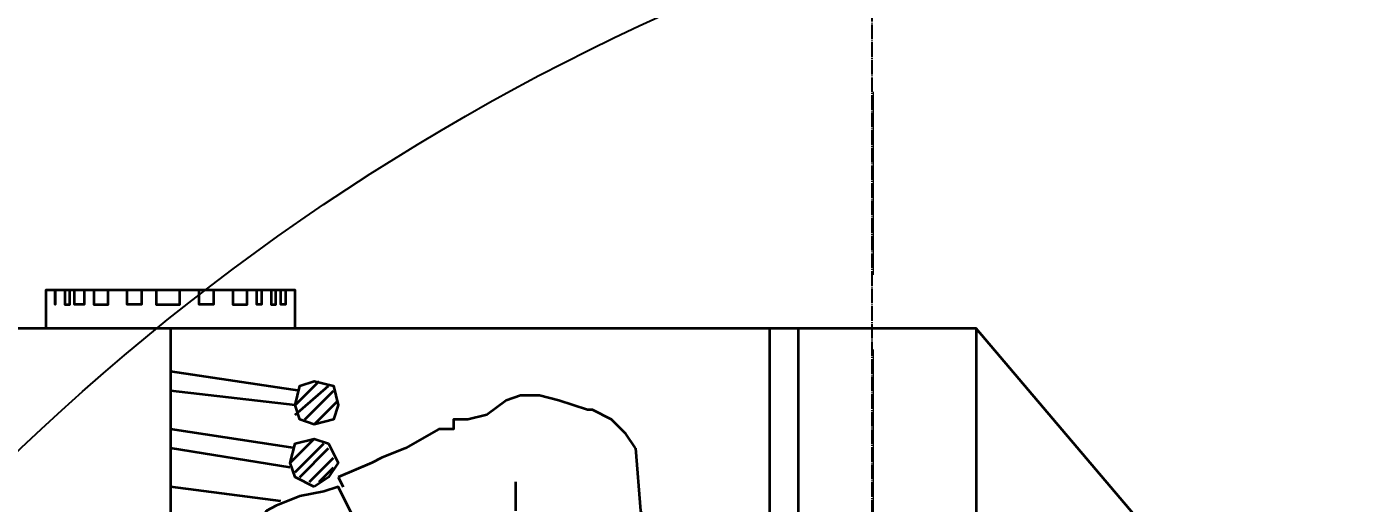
# Model space of a CAD drawing. Header units: millimetres. Extents: x -383313 to -161684, y -117025 to 99224.
# Drawn here: x -346667 to -344857, y -3527 to -2877 of the extents above; entities that cross this region are included whole.
import ezdxf

# ---------------------------------------------------------------- set-up
doc = ezdxf.new("R2010")
doc.units = ezdxf.units.MM
doc.header["$MEASUREMENT"] = 0
doc.linetypes.add('PS-GOST2.303 5', pattern=[24, 20, -1.5, 1, -1.5])
doc.layers.get('Defpoints').update_dxf_attribs({"color": 31})
for name, color, linetype in [('001__КОНСТРУКТИВ__размеры внутр.', 7, 'Continuous'), ('layer 1', 7, 'Continuous'), ('PDF_Geometry', 7, 'Continuous'), ('PS_Оси', 5, 'PS-GOST2.303 5'), ('Робот', 30, 'Continuous')]:
    doc.layers.add(name, color=color, linetype=linetype)
doc.styles.add('PSTUDIO', font='arial.ttf')
doc.dimstyles.new('PS_TICK', dxfattribs={"dimscale": 100, "dimtxt": 2.5, "dimasz": 1, "dimexe": 2, "dimexo": 2, "dimgap": 1, "dimtad": 1, "dimdec": 0, "dimzin": 0, "dimdsep": 46, "dimtxsty": 'PSTUDIO', "dimblk": 'ARCHTICK', "dimcen": 2, "dimdle": 1.5, "dimse1": 1, "dimse2": 1, "dimadec": 0, "dimazin": 0, "dimtfac": 1, "dimtdec": 0, "dimtix": 1, "dimtmove": 1, "dimatfit": 3, "dimldrblk": 'ARCHTICK', "dimfxl": 1, "dimtolj": 1, "dimtzin": 0, "dimarcsym": 0})
doc.dimstyles.get("Standard").update_dxf_attribs({"dimtxt": 0.18, "dimasz": 0.18, "dimexe": 0.18, "dimexo": 0.0625, "dimgap": 0.09, "dimtad": 0, "dimtih": 1, "dimtoh": 1, "dimdec": 4, "dimzin": 0, "dimdsep": 46, "dimtxsty": 'Standard', "dimcen": 0.09, "dimadec": 0, "dimazin": 0, "dimtfac": 1, "dimtdec": 4, "dimtofl": 0, "dimtmove": 0, "dimatfit": 3, "dimfxl": 1, "dimtolj": 1, "dimtzin": 0, "dimarcsym": 0})

# ---------------------------------------------------------------- blocks, each defined once
blk = doc.blocks.new('_ArchTick')
at = {"color": 0, "linetype": 'ByBlock', "const_width": 0.15}
blk.add_lwpolyline([(-0.5, -0.5), (0.5, 0.5)], dxfattribs=at)
blk = doc.blocks.new('*D267')
at = {"layer": '001__КОНСТРУКТИВ__размеры внутр.', "color": 0, "lineweight": -2, "ltscale": 100, "transparency": 16777216}
for p, q in [((-349188.4, -1822.5), (-349188.4, -4257.7)), ((-344174, -2819.4), (-344174, -4257.7)), ((-349338.4, -4057.7), (-344024, -4057.7))]:
    blk.add_line(p, q, dxfattribs=at)
at = {"layer": 'Defpoints', "color": 0, "ltscale": 100, "transparency": 16777216}
for p in [(-349188.4, -1622.5), (-344174, -2619.4), (-344174, -4057.7)]:
    blk.add_point(p, dxfattribs=at)
at = {"layer": '001__КОНСТРУКТИВ__размеры внутр.', "color": 0, "lineweight": -2, "ltscale": 100, "transparency": 16777216, "xscale": 100, "yscale": 100, "zscale": 100, "rotation": 180}
blk.add_blockref('_ArchTick', (-349188.4, -4057.7), dxfattribs=at)
at = {"layer": '001__КОНСТРУКТИВ__размеры внутр.', "color": 0, "lineweight": -2, "ltscale": 100, "transparency": 16777216, "xscale": 100, "yscale": 100, "zscale": 100}
blk.add_blockref('_ArchTick', (-344174, -4057.7), dxfattribs=at)
at = {"layer": '001__КОНСТРУКТИВ__размеры внутр.', "color": 0, "ltscale": 100, "transparency": 16777216, "insert": (-346681.2, -3830.1), "char_height": 250, "attachment_point": 5, "style": 'PSTUDIO'}
blk.add_mtext('\\A1;5014', dxfattribs=at)
blk = doc.blocks.new('A$C57BD607D')
at = {"layer": 'layer 1', "color": 5, "lineweight": 35}
for points, knots in [([(352.9, 3091.5), (352.9, 3091.5), (52.3, 2836.6), (52.3, 2836.6), (52.3, 2836.6), (52.3, 2836.6), (1156.9, 2836.6), (1156.9, 2836.6)], [0, 0, 0, 0, 0.5, 0.5, 0.5, 0.5, 1, 1, 1, 1]), ([(215.7, 2372.5), (215.7, 2372.5), (300.7, 2379.1), (300.7, 2379.1), (300.7, 2379.1), (300.7, 2379.1), (366, 2405.2), (366, 2405.2)], [0, 0, 0, 0, 0.5, 0.5, 0.5, 0.5, 1, 1, 1, 1]), ([(196.1, 2359.5), (196.1, 2359.5), (176.5, 2339.9), (176.5, 2339.9), (176.5, 2339.9), (176.5, 2339.9), (163.4, 2313.7), (163.4, 2313.7), (163.4, 2313.7), (163.4, 2313.7), (163.4, 2307.2), (163.4, 2307.2)], [0, 0, 0, 0, 0.333333, 0.333333, 0.333333, 0.333333, 0.666667, 0.666667, 0.666667, 0.666667, 1, 1, 1, 1]), ([(163.4, 2307.2), (163.4, 2307.2), (150.3, 2268), (150.3, 2268), (150.3, 2268), (150.3, 2268), (143.8, 2241.8), (143.8, 2241.8), (143.8, 2241.8), (143.8, 2241.8), (143.8, 2215.7), (143.8, 2215.7), (143.8, 2215.7), (143.8, 2215.7), (150.3, 2196.1), (150.3, 2196.1), (150.3, 2196.1), (150.3, 2196.1), (169.9, 2169.9), (169.9, 2169.9), (169.9, 2169.9), (169.9, 2169.9), (176.5, 2143.8), (176.5, 2143.8), (176.5, 2143.8), (176.5, 2143.8), (176.5, 2124.2), (176.5, 2124.2), (176.5, 2124.2), (176.5, 2124.2), (189.5, 2124.2), (189.5, 2124.2), (189.5, 2124.2), (189.5, 2124.2), (189.5, 2104.6), (189.5, 2104.6), (189.5, 2104.6), (189.5, 2104.6), (215.7, 2058.8), (215.7, 2058.8), (215.7, 2058.8), (215.7, 2058.8), (228.8, 2026.1), (228.8, 2026.1), (228.8, 2026.1), (228.8, 2026.1), (235.3, 2013.1), (235.3, 2013.1)], [0, 0, 0, 0, 0.083333, 0.083333, 0.083333, 0.083333, 0.166667, 0.166667, 0.166667, 0.166667, 0.25, 0.25, 0.25, 0.25, 0.333333, 0.333333, 0.333333, 0.333333, 0.416667, 0.416667, 0.416667, 0.416667, 0.5, 0.5, 0.5, 0.5, 0.583333, 0.583333, 0.583333, 0.583333, 0.666667, 0.666667, 0.666667, 0.666667, 0.75, 0.75, 0.75, 0.75, 0.833333, 0.833333, 0.833333, 0.833333, 0.916667, 0.916667, 0.916667, 0.916667, 1, 1, 1, 1]), ([(333.3, 2000), (333.3, 2000), (268, 1967.3), (268, 1967.3), (268, 1967.3), (268, 1967.3), (274.5, 1947.7), (274.5, 1947.7)], [0, 0, 0, 0, 0.5, 0.5, 0.5, 0.5, 1, 1, 1, 1]), ([(183, 1934.6), (183, 1934.6), (176.5, 1960.8), (176.5, 1960.8), (176.5, 1960.8), (176.5, 1960.8), (156.9, 1967.3), (156.9, 1967.3), (156.9, 1967.3), (156.9, 1967.3), (130.7, 1960.8), (130.7, 1960.8), (130.7, 1960.8), (130.7, 1960.8), (124.2, 1934.6), (124.2, 1934.6), (124.2, 1934.6), (124.2, 1934.6), (130.7, 1915), (130.7, 1915), (130.7, 1915), (130.7, 1915), (156.9, 1908.5), (156.9, 1908.5), (156.9, 1908.5), (156.9, 1908.5), (176.5, 1915), (176.5, 1915), (176.5, 1915), (176.5, 1915), (183, 1934.6), (183, 1934.6)], [0, 0, 0, 0, 0.125, 0.125, 0.125, 0.125, 0.25, 0.25, 0.25, 0.25, 0.375, 0.375, 0.375, 0.375, 0.5, 0.5, 0.5, 0.5, 0.625, 0.625, 0.625, 0.625, 0.75, 0.75, 0.75, 0.75, 0.875, 0.875, 0.875, 0.875, 1, 1, 1, 1]), ([(268, 1934.6), (268, 1934.6), (254.9, 1954.2), (254.9, 1954.2), (254.9, 1954.2), (254.9, 1954.2), (235.3, 1967.3), (235.3, 1967.3), (235.3, 1967.3), (235.3, 1967.3), (209.2, 1954.2), (209.2, 1954.2), (209.2, 1954.2), (209.2, 1954.2), (202.6, 1934.6), (202.6, 1934.6), (202.6, 1934.6), (202.6, 1934.6), (209.2, 1908.5), (209.2, 1908.5), (209.2, 1908.5), (209.2, 1908.5), (235.3, 1902), (235.3, 1902), (235.3, 1902), (235.3, 1902), (254.9, 1908.5), (254.9, 1908.5), (254.9, 1908.5), (254.9, 1908.5), (268, 1934.6), (268, 1934.6)], [0, 0, 0, 0, 0.125, 0.125, 0.125, 0.125, 0.25, 0.25, 0.25, 0.25, 0.375, 0.375, 0.375, 0.375, 0.5, 0.5, 0.5, 0.5, 0.625, 0.625, 0.625, 0.625, 0.75, 0.75, 0.75, 0.75, 0.875, 0.875, 0.875, 0.875, 1, 1, 1, 1]), ([(52.3, 1908.5), (52.3, 1908.5), (0, 1908.5), (0, 1908.5), (0, 1908.5), (0, 1908.5), (0, 1568.6), (0, 1568.6), (0, 1568.6), (0, 1568.6), (52.3, 1568.6), (52.3, 1568.6)], [0, 0, 0, 0, 0.333333, 0.333333, 0.333333, 0.333333, 0.666667, 0.666667, 0.666667, 0.666667, 1, 1, 1, 1]), ([(281, 1915), (281, 1915), (294.1, 1882.4), (294.1, 1882.4), (294.1, 1882.4), (294.1, 1882.4), (300.7, 1869.3), (300.7, 1869.3), (300.7, 1869.3), (300.7, 1869.3), (326.8, 1856.2), (326.8, 1856.2), (326.8, 1856.2), (326.8, 1856.2), (346.4, 1849.7), (346.4, 1849.7), (346.4, 1849.7), (346.4, 1849.7), (379.1, 1849.7), (379.1, 1849.7)], [0, 0, 0, 0, 0.2, 0.2, 0.2, 0.2, 0.4, 0.4, 0.4, 0.4, 0.6, 0.6, 0.6, 0.6, 0.8, 0.8, 0.8, 0.8, 1, 1, 1, 1]), ([(0, 1895.4), (0, 1895.4), (19.6, 1895.4), (19.6, 1895.4), (19.6, 1895.4), (19.6, 1895.4), (19.6, 1888.9), (19.6, 1888.9), (19.6, 1888.9), (19.6, 1888.9), (0, 1888.9), (0, 1888.9)], [0, 0, 0, 0, 0.333333, 0.333333, 0.333333, 0.333333, 0.666667, 0.666667, 0.666667, 0.666667, 1, 1, 1, 1]), ([(0, 1875.8), (0, 1875.8), (19.6, 1875.8), (19.6, 1875.8), (19.6, 1875.8), (19.6, 1875.8), (19.6, 1882.4), (19.6, 1882.4), (19.6, 1882.4), (19.6, 1882.4), (0, 1882.4), (0, 1882.4)], [0, 0, 0, 0, 0.333333, 0.333333, 0.333333, 0.333333, 0.666667, 0.666667, 0.666667, 0.666667, 1, 1, 1, 1]), ([(0, 1862.7), (0, 1862.7), (19.6, 1862.7), (19.6, 1862.7), (19.6, 1862.7), (19.6, 1862.7), (19.6, 1856.2), (19.6, 1856.2), (19.6, 1856.2), (19.6, 1856.2), (0, 1856.2), (0, 1856.2)], [0, 0, 0, 0, 0.333333, 0.333333, 0.333333, 0.333333, 0.666667, 0.666667, 0.666667, 0.666667, 1, 1, 1, 1]), ([(0, 1823.5), (0, 1823.5), (19.6, 1823.5), (19.6, 1823.5), (19.6, 1823.5), (19.6, 1823.5), (19.6, 1843.1), (19.6, 1843.1), (19.6, 1843.1), (19.6, 1843.1), (0, 1843.1), (0, 1843.1)], [0, 0, 0, 0, 0.333333, 0.333333, 0.333333, 0.333333, 0.666667, 0.666667, 0.666667, 0.666667, 1, 1, 1, 1]), ([(0, 1797.4), (0, 1797.4), (19.6, 1797.4), (19.6, 1797.4), (19.6, 1797.4), (19.6, 1797.4), (19.6, 1777.8), (19.6, 1777.8), (19.6, 1777.8), (19.6, 1777.8), (0, 1777.8), (0, 1777.8)], [0, 0, 0, 0, 0.333333, 0.333333, 0.333333, 0.333333, 0.666667, 0.666667, 0.666667, 0.666667, 1, 1, 1, 1]), ([(0, 1719), (0, 1719), (19.6, 1719), (19.6, 1719), (19.6, 1719), (19.6, 1719), (19.6, 1751.6), (19.6, 1751.6), (19.6, 1751.6), (19.6, 1751.6), (0, 1751.6), (0, 1751.6)], [0, 0, 0, 0, 0.333333, 0.333333, 0.333333, 0.333333, 0.666667, 0.666667, 0.666667, 0.666667, 1, 1, 1, 1]), ([(0, 1699.3), (0, 1699.3), (19.6, 1699.3), (19.6, 1699.3), (19.6, 1699.3), (19.6, 1699.3), (19.6, 1679.7), (19.6, 1679.7), (19.6, 1679.7), (19.6, 1679.7), (0, 1679.7), (0, 1679.7)], [0, 0, 0, 0, 0.333333, 0.333333, 0.333333, 0.333333, 0.666667, 0.666667, 0.666667, 0.666667, 1, 1, 1, 1]), ([(0, 1634), (0, 1634), (19.6, 1634), (19.6, 1634), (19.6, 1634), (19.6, 1634), (19.6, 1653.6), (19.6, 1653.6), (19.6, 1653.6), (19.6, 1653.6), (0, 1653.6), (0, 1653.6)], [0, 0, 0, 0, 0.333333, 0.333333, 0.333333, 0.333333, 0.666667, 0.666667, 0.666667, 0.666667, 1, 1, 1, 1]), ([(0, 1620.9), (0, 1620.9), (19.6, 1620.9), (19.6, 1620.9), (19.6, 1620.9), (19.6, 1620.9), (19.6, 1607.8), (19.6, 1607.8), (19.6, 1607.8), (19.6, 1607.8), (0, 1607.8), (0, 1607.8)], [0, 0, 0, 0, 0.333333, 0.333333, 0.333333, 0.333333, 0.666667, 0.666667, 0.666667, 0.666667, 1, 1, 1, 1]), ([(0, 1594.8), (0, 1594.8), (19.6, 1594.8), (19.6, 1594.8), (19.6, 1594.8), (19.6, 1594.8), (19.6, 1601.3), (19.6, 1601.3), (19.6, 1601.3), (19.6, 1601.3), (0, 1601.3), (0, 1601.3)], [0, 0, 0, 0, 0.333333, 0.333333, 0.333333, 0.333333, 0.666667, 0.666667, 0.666667, 0.666667, 1, 1, 1, 1]), ([(0, 1581.7), (0, 1581.7), (19.6, 1581.7), (19.6, 1581.7), (19.6, 1581.7), (19.6, 1581.7), (0, 1581.7), (0, 1581.7)], [0, 0, 0, 0, 0.5, 0.5, 0.5, 0.5, 1, 1, 1, 1])]:
    blk.add_open_spline(points, degree=3, knots=knots, dxfattribs=at)
for points in [[(52.3, 2836.6), (52.3, 2836.6), (52.3, 1437.9), (52.3, 1437.9)], [(1156.9, 2594.8), (1156.9, 2594.8), (52.3, 2594.8), (52.3, 2594.8)], [(1156.9, 2555.6), (1156.9, 2555.6), (52.3, 2555.6), (52.3, 2555.6)], [(215.7, 2372.5), (215.7, 2372.5), (196.1, 2359.5), (196.1, 2359.5)], [(261.4, 2209.1), (261.4, 2209.1), (300.7, 2209.1), (300.7, 2209.1)], [(235.3, 2013.1), (235.3, 2013.1), (254.9, 1967.3), (254.9, 1967.3)], [(254.9, 1967.3), (254.9, 1967.3), (268, 1973.9), (268, 1973.9)], [(176.5, 1921.6), (176.5, 1921.6), (137.3, 1960.8), (137.3, 1960.8)], [(183, 1934.6), (183, 1934.6), (150.3, 1967.3), (150.3, 1967.3)], [(261.4, 1928.1), (261.4, 1928.1), (228.8, 1960.8), (228.8, 1960.8)], [(261.4, 1941.2), (261.4, 1941.2), (241.8, 1960.8), (241.8, 1960.8)], [(156.9, 1908.5), (156.9, 1908.5), (124.2, 1941.2), (124.2, 1941.2)], [(169.9, 1908.5), (169.9, 1908.5), (130.7, 1954.2), (130.7, 1954.2)], [(248.4, 1908.5), (248.4, 1908.5), (209.2, 1947.7), (209.2, 1947.7)], [(254.9, 1915), (254.9, 1915), (215.7, 1954.2), (215.7, 1954.2)], [(274.5, 1947.7), (274.5, 1947.7), (281, 1915), (281, 1915)], [(235.3, 1902), (235.3, 1902), (202.6, 1934.6), (202.6, 1934.6)], [(137.3, 1915), (137.3, 1915), (111.1, 1738.6), (111.1, 1738.6)], [(156.9, 1908.5), (156.9, 1908.5), (137.3, 1738.6), (137.3, 1738.6)], [(215.7, 1908.5), (215.7, 1908.5), (189.5, 1738.6), (189.5, 1738.6)], [(241.8, 1902), (241.8, 1902), (215.7, 1738.6), (215.7, 1738.6)], [(287.6, 1888.9), (287.6, 1888.9), (268, 1738.6), (268, 1738.6)], [(52.3, 1738.6), (52.3, 1738.6), (1156.9, 1738.6), (1156.9, 1738.6)]]:
    blk.add_open_spline(points, degree=3, dxfattribs=at)
blk = doc.blocks.new('Робот ABB IRB660_3.15 (сверху)')
at = {"layer": 'Робот'}
blk.add_circle((0, 0), 3150, dxfattribs=at)
blk = doc.blocks.new('A$Cf5759c35')
at = {"layer": 'PDF_Geometry', "color": 8, "lineweight": 13}
for points in [[(12949.6, 15049.5), (12949.6, 15299.3)], [(12949.6, 14698.1), (12949.6, 14947.9)]]:
    blk.add_lwpolyline(points, dxfattribs=at)
blk = doc.blocks.new('*D252')
at = {"color": 0, "lineweight": -2, "ltscale": 100, "transparency": 16777216}
for p, q in [((-345767.1, -2619.4), (-344692.1, -2619.4)), ((-344692.3, -2619.6), (-344692.3, -3701)), ((-344692.3, -4782.8), (-344692.3, -3701.4)), ((-345767.1, -4783), (-344692.1, -4783))]:
    blk.add_line(p, q, dxfattribs=at)
at = {"color": 0, "ltscale": 100, "transparency": 16777216}
for points in [[(-344692.3, -2619.6), (-344692.2, -2619.6), (-344692.3, -2619.4)], [(-344692.3, -4782.8), (-344692.2, -4782.8), (-344692.3, -4783)]]:
    blk.add_solid(points, dxfattribs=at)
at = {"layer": 'Defpoints', "color": 0, "ltscale": 100, "transparency": 16777216}
for p in [(-345767.2, -2619.4), (-344692.3, -2619.4), (-345767.2, -4783)]:
    blk.add_point(p, dxfattribs=at)
at = {"color": 0, "ltscale": 100, "transparency": 16777216, "insert": (-344692.3, -3701.2), "char_height": 0.18, "attachment_point": 5}
blk.add_mtext('\\A1;2163.5809', dxfattribs=at)

msp = doc.modelspace()

# ---------------------------------------------------------------- linework, layer by layer
at = {"layer": 'PS_Оси'}
msp.add_lwpolyline([(-345514.05882, -21435.50851), (-345514.05882, -17582.0977), (-345514.05882, -11582.0977), (-345514.05882, -5582.0977), (-345514.05882, -582.3977), (-345514.05882, 2825.4576)], dxfattribs=at)

# ---------------------------------------------------------------- block references
at = {"ltscale": 100}
msp.add_blockref('A$Cf5759c35', (-358461.97282, -18264.93104), dxfattribs=at)
at = {"color": 0, "rotation": 269.9999999999999}
msp.add_blockref('A$C57BD607D', (-348209.26173, -3236.13615), dxfattribs=at)
at = {"layer": 'Робот', "rotation": 180}
msp.add_blockref('Робот ABB IRB660_3.15 (сверху)', (-344500.63713, -5731.42318), dxfattribs=at)

# ---------------------------------------------------------------- dimensions: what is measured, and where the dimension line sits
at = {"ltscale": 100}
dim = msp.add_linear_dim(base=(-344692.26608, -2619.3977), p1=(-345767.17107, -4782.97864), p2=(-345767.17107, -2619.3977), angle=90, dimstyle='Standard', dxfattribs=at)
dim.commit()
dim.dimension.update_dxf_attribs({"geometry": '*D252', "text_midpoint": (-344692.26608, -3701.18817)})
at = {"layer": '001__КОНСТРУКТИВ__размеры внутр.', "ltscale": 100}
dim = msp.add_linear_dim(base=(-344174.00217, -4057.72011), p1=(-349188.38174, -1622.52354), p2=(-344174.00217, -2619.3977), dimstyle='PS_TICK', override={"dimse1": 0, "dimse2": 0}, dxfattribs=at)
dim.commit()
dim.dimension.update_dxf_attribs({"geometry": '*D267', "text_midpoint": (-346681.19195, -3830.07686)})

doc.saveas('drawing.dxf')
